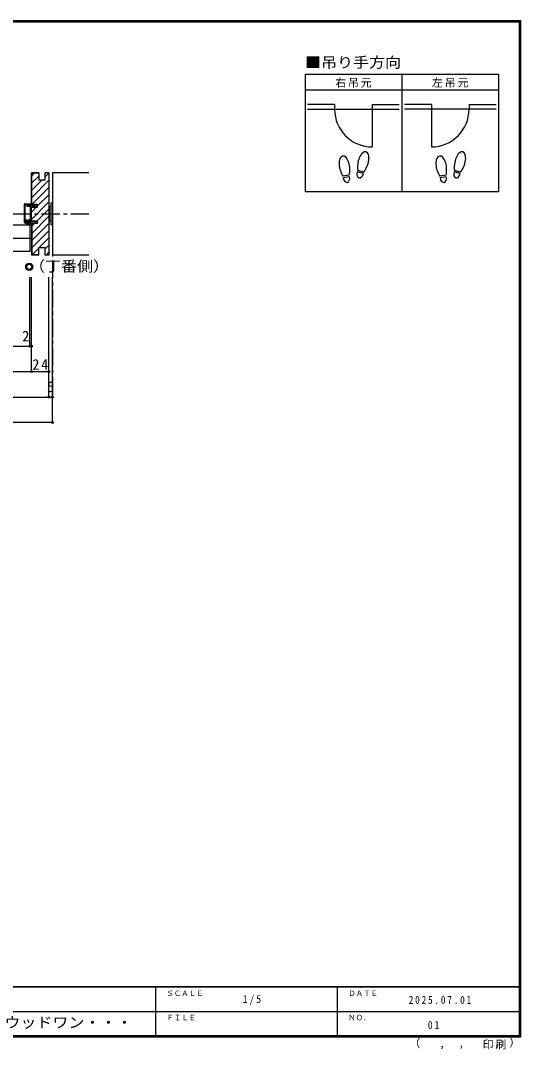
# Model space of a CAD drawing. Units: millimetres at full size, sheet at 1:5; details may follow other scales. Extents: x -973 to 977, y -718 to 696.
# Drawn here: x 290 to 977, y -718 to 696 of the extents above; entities that cross this region are included whole.
import ezdxf
from ezdxf.enums import TextEntityAlignment as Align

# ---------------------------------------------------------------- set-up
doc = ezdxf.new("R2010")
doc.units = ezdxf.units.MM
doc.header["$LTSCALE"] = 5
doc.header["$PDMODE"] = 32
doc.header["$PDSIZE"] = 2.5
doc.linetypes.add('CHAIN1', pattern=[8, 5, -1, 1, -1])
doc.linetypes.add('DASHED1', pattern=[1.8, 1.2, -0.6])
for name, color, linetype in [('0-0_補助線', 7, 'Continuous'), ('0-1_通り芯', 4, 'DASHED1'), ('0-3_仕上げ', 7, 'Continuous'), ('0-4_枠', 3, 'Continuous'), ('0-6_扉', 6, 'Continuous'), ('0-7_金物', 7, 'Continuous'), ('0-8_戸当り', 7, 'Continuous'), ('0-A_文字', 3, 'Continuous'), ('0-B_寸法', 7, 'Continuous'), ('0-C_ハッチ', 4, 'Continuous'), ('F-1_枠', 6, 'Continuous'), ('F-A_文字', 7, 'Continuous')]:
    doc.layers.add(name, color=color, linetype=linetype)
doc.styles.add('ＭＳ ゴシック', font='')
doc.styles.get('ＭＳ ゴシック').set_extended_font_data('MS Gothic')

# ---------------------------------------------------------------- blocks, each defined once
blk = doc.blocks.new('01')
at = {"layer": '0-0_補助線'}
for p, q in [((-5.765, 14.562), (-5.765, -9.938)), ((-4.765, 15.562), (3.935, 15.562)), ((4.133, 15.036), (2.233, 13.586)), ((11.735, 12.512), (8.735, 14.412)), ((-4.265, -8.938), (-4.265, 14.062)), ((-4.265, 14.062), (-2.165, 14.062)), ((-2.165, 14.062), (-2.165, 12.062)), ((-2.165, 12.062), (-0.965, 12.062)), ((-0.965, 14.062), (1.735, 14.062)), ((-0.965, 12.062), (-0.965, 14.062)), ((1.348, 14.049), (-0.37, 13.576)), ((0.901, 12.76), (0.04, 12.448)), ((1.735, 13.812), (1.735, 14.062)), ((1.735, 13.762), (1.735, 13.512)), ((4.235, 13.512), (1.735, 13.512)), ((2.235, 12.312), (1.735, 12.312)), ((2.735, -6.438), (2.735, 11.812)), ((4.235, 13.262), (4.235, 13.512)), ((8.735, 11.762), (4.235, 11.762)), ((8.735, 11.012), (11.735, 12.512)), ((8.735, 11.012), (8.735, 11.762)), ((-5.265, -10.438), (1.735, -10.438)), ((0.93, -13.548), (-5.265, -10.438)), ((-4.265, -8.938), (-0.265, -8.938)), ((-1.282, -8.784), (-3.773, -8.007)), ((1.244, -12.923), (-3.705, -10.438)), ((-0.734, -7.488), (-3.356, -6.67)), ((-0.265, -8.889), (-0.265, -8.938)), ((2.235, -6.938), (0.275, -6.938)), ((1.735, -9.738), (0.532, -8.486)), ((1.735, -10.438), (1.735, -9.738)), ((2.835, -11.938), (2.835, -9.438)), ((3.535, -11.938), (3.535, -10.438)), ((3.535, -10.438), (8.735, -10.438)), ((8.735, -8.188), (8.735, -8.938)), ((8.735, -10.438), (8.735, -11.588))]:
    blk.add_line(p, q, dxfattribs=at)
for points in [[(4.235, 13.262), (8.735, 13.262), (8.735, 14.412)], [(8.735, -8.938), (4.235, -8.938), (4.235, 11.762)], [(3.535, -10.438), (3.535, -9.438), (2.735, -9.438), (2.735, -8.338), (0.398, -8.338)], [(8.735, -8.188), (11.735, -9.688), (8.735, -11.588)]]:
    blk.add_lwpolyline(points, dxfattribs=at)
for centre, radius, start, end in [((-4.765, 14.562), 1, 90, 180), ((3.935, 15.262), 0.3, 311.34778, 90), ((-0.165, 13.012), 0.6, 106.79003, 180), ((-0.165, 13.012), 0.6, 180, 293.33765), ((1.735, 13.312), 1, 213.47738, 270), ((1.435, 13.762), 0.3, 0, 106.79003), ((2.035, 13.812), 0.3, 180, 311.34778), ((2.235, 11.812), 0.5, 0, 90), ((-5.265, -9.938), 0.5, 180, 270), ((-3.565, -7.338), 0.7, 72.67017, 252.67017), ((-0.925, -7.638), 1.2, 252.67017, 311.40962), ((0.275, -8.138), 1.2, 90, 147.21126), ((0.235, -8.889), 0.5, 53.61521, 180), ((0.398, -9.138), 0.8, 90, 131.40962), ((1.735, -11.938), 1.8, 243.42485, 360), ((1.735, -11.938), 1.1, 243.42485, 360), ((2.235, -6.438), 0.5, 270, 0)]:
    blk.add_arc(centre, radius, start, end, dxfattribs=at)

msp = doc.modelspace()

# ---------------------------------------------------------------- linework, layer by layer
at = {"layer": '0-1_通り芯', "linetype": 'CHAIN1'}
for p, q in [((333.653, 486.5), (333.653, 178.5)), ((383.653, 430), (-380.347, 430)), ((304.653, 396.5), (-301.347, 396.5))]:
    msp.add_line(p, q, dxfattribs=at)
at = {"layer": '0-3_仕上げ'}
for p, q in [((383.653, 486.5), (333.653, 486.5)), ((333.653, 486.5), (333.653, 373.5)), ((383.653, 373.5), (333.653, 373.5))]:
    msp.add_line(p, q, dxfattribs=at)
at = {"layer": '0-4_枠'}
for p, q in [((304.653, 443), (304.653, 486.5)), ((314.653, 486.5), (304.653, 486.5)), ((305.153, 443), (305.153, 486)), ((314.653, 486), (305.153, 486)), ((314.653, 486.5), (314.653, 476.5)), ((328.653, 486.5), (323.653, 486.5)), ((323.653, 476.5), (323.653, 486.5)), ((328.653, 486.5), (328.653, 373.5)), ((323.653, 476.5), (314.653, 476.5)), ((313.153, 443), (304.653, 443)), ((304.653, 439.3), (313.153, 439.3)), ((304.653, 420.7), (304.653, 439.3)), ((313.153, 439.3), (313.153, 443)), ((304.653, 420.7), (313.153, 420.7)), ((304.653, 417), (304.653, 373.5)), ((313.153, 417), (304.653, 417)), ((305.153, 417), (305.153, 374)), ((313.153, 417), (313.153, 420.7)), ((323.653, 383.5), (314.653, 383.5)), ((314.653, 373.5), (314.653, 383.5)), ((323.653, 373.5), (323.653, 383.5)), ((314.653, 373.5), (304.653, 373.5)), ((314.653, 374), (305.153, 374)), ((328.653, 373.5), (323.653, 373.5))]:
    msp.add_line(p, q, dxfattribs=at)
at = {"layer": '0-6_扉'}
for p, q in [((302.653, 414.5), (-296.347, 414.5)), ((302.653, 414.5), (302.653, 378.5)), ((302.653, 378.5), (-296.347, 378.5))]:
    msp.add_line(p, q, dxfattribs=at)
at = {"layer": '0-7_金物'}
for p, q in [((329.153, 439), (328.653, 439)), ((329.153, 440), (329.153, 420)), ((331.153, 440), (329.153, 440)), ((333.653, 445), (331.153, 445)), ((331.153, 445), (331.153, 415)), ((333.653, 445), (333.653, 415)), ((329.153, 421), (328.653, 421)), ((331.153, 420), (329.153, 420)), ((333.653, 415), (331.153, 415))]:
    msp.add_line(p, q, dxfattribs=at)
for radius in [5, 3.5]:
    msp.add_circle((301.702, 357.457), radius, dxfattribs=at)
at = {"layer": '0-8_戸当り', "color": 2}
for p, q in [((721.239, 580.308), (684.139, 580.308)), ((721.239, 580.308), (721.239, 574.008)), ((773.039, 580.308), (773.039, 522.208)), ((773.039, 580.308), (810.139, 580.308)), ((854.239, 580.308), (817.139, 580.308)), ((854.239, 580.308), (854.239, 522.208)), ((906.039, 580.308), (906.039, 574.008)), ((906.039, 580.308), (943.139, 580.308)), ((684.139, 574.008), (810.139, 574.008)), ((943.139, 574.008), (817.139, 574.008))]:
    msp.add_line(p, q, dxfattribs=at)
at = {"layer": '0-8_戸当り', "color": 3}
for p, q in [((741.457, 483.378), (732.811, 481.853)), ((741.822, 481.31), (733.175, 479.785)), ((760.924, 485.706), (752.444, 487.978)), ((761.468, 487.735), (752.987, 490.007)), ((874.457, 483.378), (865.811, 481.853)), ((874.822, 481.31), (866.175, 479.785)), ((893.924, 485.706), (885.444, 487.978)), ((894.468, 487.735), (885.987, 490.007))]:
    msp.add_line(p, q, dxfattribs=at)
at = {"layer": '0-8_戸当り', "color": 2}
for centre, start, end in [((773.039, 574.008), 180, 270), ((854.239, 574.008), 270, 0)]:
    msp.add_arc(centre, 51.8, start, end, dxfattribs=at)
at = {"layer": '0-8_戸当り', "color": 3}
for centre, major_axis, ratio, start_param, end_param in [((734.795, 495.877), (-2.445, 13.867), 0.5, 4.34059143, 8.22577918), ((760.713, 501.878), (3.644, 13.601), 0.5, 4.34059143, 8.22577918), ((867.795, 495.877), (-2.445, 13.867), 0.5, 4.34059143, 8.22577918), ((893.713, 501.878), (3.644, 13.601), 0.5, 4.34059143, 8.22577918), ((760.609, 501.489), (4.416, 16.48), 0.4, 1.85063327, 2.44287679), ((760.609, 501.489), (4.416, 16.48), 0.4, 3.84030852, 4.43255203), ((893.609, 501.489), (4.416, 16.48), 0.4, 1.85063327, 2.44287679), ((893.609, 501.489), (4.416, 16.48), 0.4, 3.84030852, 4.43255203), ((734.865, 495.481), (-2.963, 16.802), 0.4, 1.85063327, 2.44287679), ((737.498, 480.548), (-1.27, 7.205), 0.6, 1.57079633, 4.71238898), ((734.865, 495.481), (-2.963, 16.802), 0.4, 3.84030852, 4.43255203), ((756.684, 486.842), (1.894, 7.067), 0.6, 1.57079633, 4.71238898), ((867.865, 495.481), (-2.963, 16.802), 0.4, 1.85063327, 2.44287679), ((870.498, 480.548), (-1.27, 7.205), 0.6, 1.57079633, 4.71238898), ((867.865, 495.481), (-2.963, 16.802), 0.4, 3.84030852, 4.43255203), ((889.684, 486.842), (1.894, 7.067), 0.6, 1.57079633, 4.71238898)]:
    msp.add_ellipse(centre, major_axis=major_axis, ratio=ratio, start_param=start_param, end_param=end_param, dxfattribs=at)
at = {"layer": '0-A_文字'}
for p, q in [((946.639, 621.667), (680.639, 621.667)), ((680.639, 621.667), (680.639, 460.667)), ((813.639, 621.667), (813.639, 460.667)), ((946.639, 621.667), (946.639, 460.667)), ((680.639, 600.667), (946.639, 600.667)), ((946.639, 460.667), (680.639, 460.667))]:
    msp.add_line(p, q, dxfattribs=at)
at = {"layer": '0-B_寸法', "color": 4}
for p, q in [((302.653, 248.5), (302.653, 343.5)), ((304.653, 213.5), (304.653, 343.5)), ((328.653, 178.5), (328.653, 343.5)), ((333.653, 143.5), (333.653, 343.5)), ((-301.347, 248.5), (304.653, 248.5)), ((-325.347, 213.5), (328.653, 213.5)), ((-330.347, 178.5), (333.653, 178.5)), ((333.653, 143.5), (-330.347, 143.5))]:
    msp.add_line(p, q, dxfattribs=at)
at = {"layer": '0-B_寸法'}
for p in [(302.653, 248.5), (304.653, 248.5), (304.653, 213.5), (328.653, 213.5), (328.653, 178.5), (333.653, 178.5), (333.653, 143.5)]:
    msp.add_point(p, dxfattribs=at)
at = {"layer": '0-C_ハッチ'}
for p, q in [((305.153, 482.615), (308.538, 486)), ((305.153, 472.715), (314.653, 482.215)), ((323.653, 481.316), (328.653, 486.316)), ((305.153, 462.816), (318.837, 476.5)), ((305.153, 452.916), (328.653, 476.416)), ((305.153, 443.017), (328.653, 466.517)), ((313.153, 441.117), (328.653, 456.617)), ((304.653, 422.718), (328.653, 446.718)), ((304.653, 432.617), (311.336, 439.3)), ((305.153, 403.419), (328.653, 426.919)), ((312.535, 420.7), (328.653, 436.818)), ((305.153, 393.519), (328.653, 417.019)), ((305.153, 413.318), (308.835, 417)), ((305.153, 383.62), (328.653, 407.12)), ((314.933, 383.5), (328.653, 397.22)), ((305.433, 374), (314.653, 383.22)), ((323.653, 382.321), (328.653, 387.321)), ((324.732, 373.5), (328.653, 377.421))]:
    msp.add_line(p, q, dxfattribs=at)
at = {"layer": 'F-1_枠'}
for p, q in [((-973.347, 695.833), (976.653, 695.833)), ((-973.347, 695), (976.653, 695)), ((-973.347, 694.167), (976.653, 694.167)), ((974.986, 695.833), (974.986, -700.833)), ((975.82, 695.833), (975.82, -700.833)), ((976.653, 695.833), (976.653, -700.833)), ((976.653, -631.667), (-973.347, -631.667)), ((976.653, -632.5), (-973.347, -632.5)), ((474.986, -632.5), (474.986, -699.167)), ((724.986, -632.5), (724.986, -699.167)), ((1.653, -665.833), (974.986, -665.834)), ((976.653, -699.167), (-973.347, -699.167)), ((976.653, -700), (-973.347, -700)), ((976.653, -700.833), (-973.347, -700.833))]:
    msp.add_line(p, q, dxfattribs=at)

# ---------------------------------------------------------------- block references
at = {"layer": '0-0_補助線'}
msp.add_blockref('01', (300.418, 428.588), dxfattribs=at)

# ---------------------------------------------------------------- texts
at = {"layer": '0-A_文字', "color": 7, "style": 'ＭＳ ゴシック', "width": 1.1}
for s, p in [('■吊り手方向', (680.639, 626.667)), ('（丁番側）', (301.335, 346.605))]:
    msp.add_text(s, height=14.66, dxfattribs=at).set_placement(p, align=Align.BOTTOM_LEFT)
at = {"layer": '0-A_文字', "color": 7, "char_height": 11, "attachment_point": 7, "style": 'ＭＳ ゴシック'}
for s, insert in [('\\T1.17;右吊元', (722.139, 603.667)), ('\\T1.17;左吊元', (855.139, 603.667))]:
    msp.add_mtext(s, dxfattribs=dict(at, insert=insert))
at = {"layer": '0-B_寸法', "style": 'ＭＳ ゴシック'}
for s, p in [('2', (291.903, 250.5)), ('5', (326.153, 181))]:
    msp.add_text(s, height=14.66, dxfattribs=at).set_placement(p, align=Align.BOTTOM_LEFT)
at = {"layer": '0-B_寸法', "insert": (306.028, 216), "char_height": 14.66, "attachment_point": 7, "style": 'ＭＳ ゴシック'}
msp.add_mtext('\\T1.27;\\W0.95;24', dxfattribs=at)
at = {"layer": 'F-A_文字', "style": 'ＭＳ ゴシック'}
for s, height, p in [('ＳＣＡＬＥ', 7.331, (489.986, -646.667)), ('ＤＡＴＥ', 7.331, (739.986, -646.667)), ('ＦＩＬＥ', 7.331, (489.986, -680)), ('ＮＯ．', 7.331, (739.986, -680.001)), ('（', 11, (823.992, -718.052)), ('）', 11, (961.387, -717.355)), (',', 11, (865.199, -718.052)), (',', 11, (891.686, -717.588))]:
    msp.add_text(s, height=height, dxfattribs=at).set_placement(p, align=Align.BOTTOM_LEFT)
at = {"layer": 'F-A_文字', "style": 'ＭＳ ゴシック', "width": 1.1}
msp.add_text('ウッドワン・・・', height=14.66, dxfattribs=at).set_placement((267.486, -692.5), align=Align.BOTTOM_LEFT)
at = {"layer": 'F-A_文字', "char_height": 11, "attachment_point": 7, "style": 'ＭＳ ゴシック'}
for s, insert in [('\\T1.38;\\W0.9;1/5', (594.986, -656.667)), ('\\T1.39;\\W0.85;2025.07.01', (823.111, -655.417)), ('\\T1.36;\\W0.9;01', (849.361, -690.001)), ('\\T1.17;印刷', (924.678, -717.82))]:
    msp.add_mtext(s, dxfattribs=dict(at, insert=insert))

doc.saveas('drawing.dxf')
